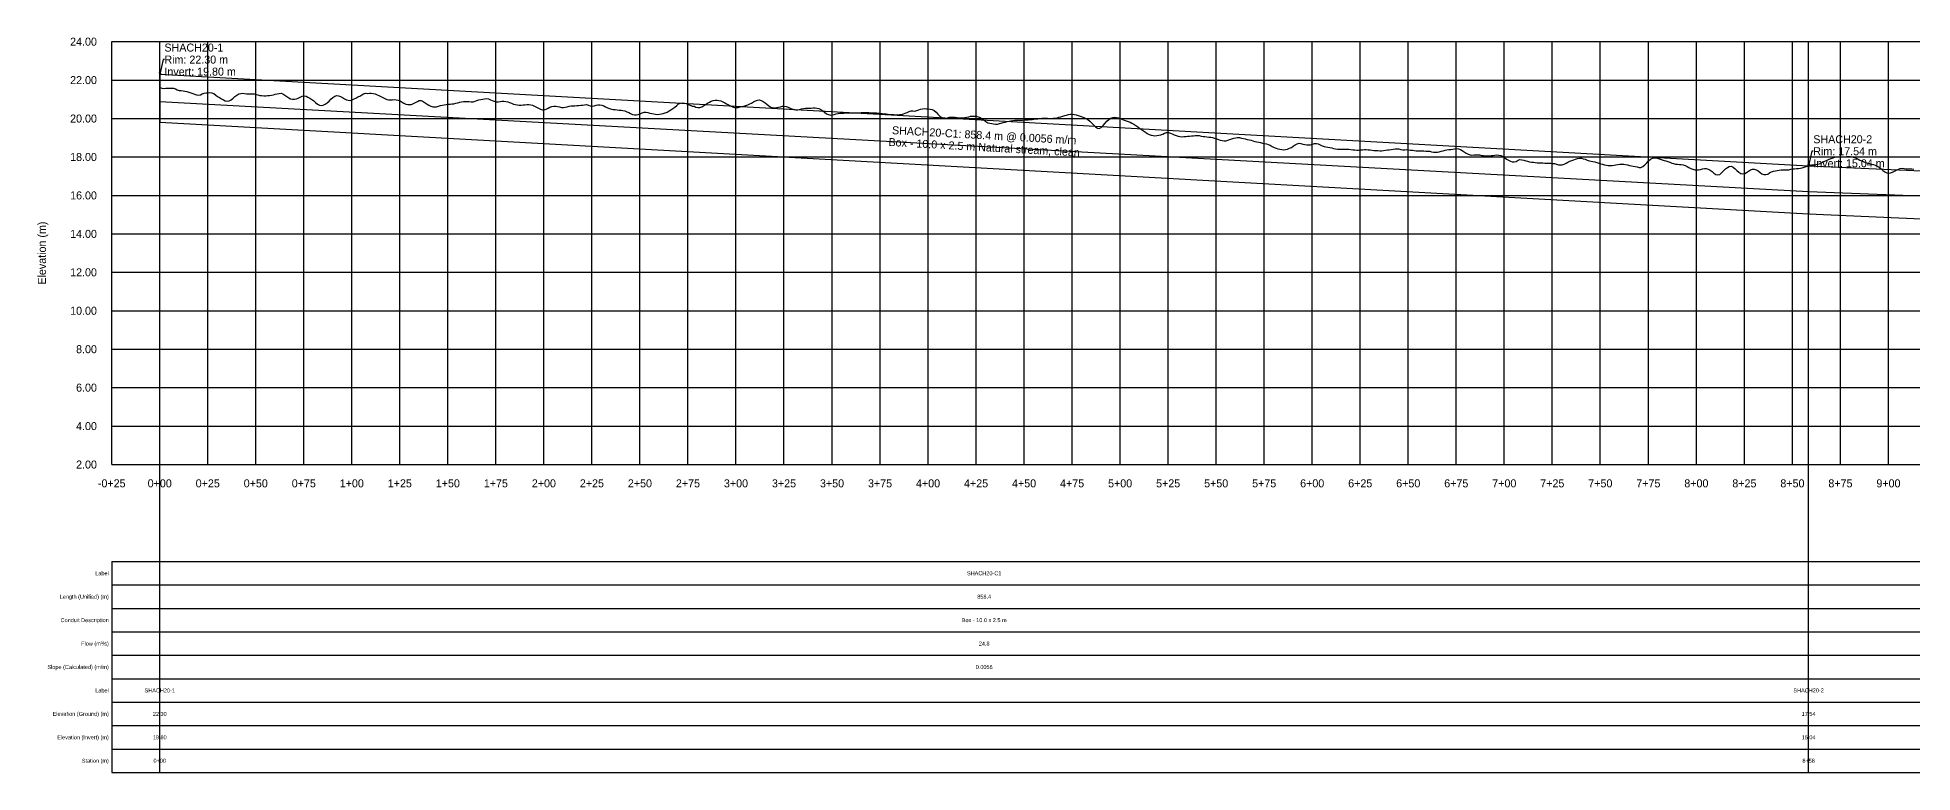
# Model space of a CAD drawing. Extents: x -64 to 3791, y -140 to 242.
# Drawn here: x -64 to 913, y -140 to 242 of the extents above; entities that cross this region are included whole.
import ezdxf
from ezdxf.enums import TextEntityAlignment as Align

# ---------------------------------------------------------------- set-up
doc = ezdxf.new("R2010")
doc.units = 0
for name, color, linetype in [('Annotation', 7, 'Continuous'), ('Annotation_Table', 254, 'Continuous'), ('Crown', 7, 'Continuous'), ('Grid', 254, 'Continuous'), ('Grid_Text', 7, 'Continuous'), ('Ground_Elevation', 3, 'Continuous'), ('Hydraulic_Grade', 5, 'Continuous'), ('Invert', 7, 'Continuous'), ('Structure', 7, 'Continuous')]:
    doc.layers.add(name, color=color, linetype=linetype)

msp = doc.modelspace()

# ---------------------------------------------------------------- linework, layer by layer
at = {"layer": 'Annotation', "color": 0}
for points in [[(2.44, 230.66), (1.7, 230.66), (0, 223.04)], [(860.87, 182.97), (860.13, 182.97), (858.43, 175.35)]]:
    msp.add_lwpolyline(points, dxfattribs=at)
for points in [[(0, 223.04), (-0.2, 224.02), (0.59, 223.84)], [(858.43, 175.35), (858.23, 176.33), (859.02, 176.15)]]:
    msp.add_lwpolyline(points, close=True, dxfattribs=at)
at = {"layer": 'Annotation_Table', "color": 254}
for points in [[(0, -140.21), (0, 240)], [(858.43, -140.21), (858.43, 240)], [(-25, -30.48), (3774.95, -30.48)], [(-25, -30.48), (-25, -140.21)], [(-25, -42.67), (3774.95, -42.67)], [(-25, -54.86), (3774.95, -54.86)], [(-25, -67.06), (3774.95, -67.06)], [(-25, -79.25), (3774.95, -79.25)], [(-25, -91.44), (3774.95, -91.44)], [(-25, -103.63), (3774.95, -103.63)], [(-25, -115.82), (3774.95, -115.82)], [(-25, -128.02), (3774.95, -128.02)], [(-25, -140.21), (3774.95, -140.21)]]:
    msp.add_lwpolyline(points, dxfattribs=at)
at = {"layer": 'Crown', "color": 0}
for points in [[(0, 223.04), (0, 223.04)], [(0, 223.04), (858.43, 175.35)], [(858.43, 175.35), (858.43, 175.35)], [(858.43, 175.35), (2101.15, 120.39)]]:
    msp.add_lwpolyline(points, dxfattribs=at)
at = {"layer": 'Grid', "color": 254}
for points in [[(-25, 240), (3775, 240)], [(-25, 20), (-25, 240)], [(0, 20), (0, 240)], [(25, 20), (25, 240)], [(50, 20), (50, 240)], [(75, 20), (75, 240)], [(100, 20), (100, 240)], [(125, 20), (125, 240)], [(150, 20), (150, 240)], [(175, 20), (175, 240)], [(200, 20), (200, 240)], [(225, 20), (225, 240)], [(250, 20), (250, 240)], [(275, 20), (275, 240)], [(300, 20), (300, 240)], [(325, 20), (325, 240)], [(350, 20), (350, 240)], [(375, 20), (375, 240)], [(400, 20), (400, 240)], [(425, 20), (425, 240)], [(450, 20), (450, 240)], [(475, 20), (475, 240)], [(500, 20), (500, 240)], [(525, 20), (525, 240)], [(550, 20), (550, 240)], [(575, 20), (575, 240)], [(600, 20), (600, 240)], [(625, 20), (625, 240)], [(650, 20), (650, 240)], [(675, 20), (675, 240)], [(700, 20), (700, 240)], [(725, 20), (725, 240)], [(750, 20), (750, 240)], [(775, 20), (775, 240)], [(800, 20), (800, 240)], [(825, 20), (825, 240)], [(850, 20), (850, 240)], [(875, 20), (875, 240)], [(900, 20), (900, 240)], [(-25, 220), (3775, 220)], [(-25, 200), (3775, 200)], [(-25, 180), (3775, 180)], [(-25, 160), (3775, 160)], [(-25, 140), (3775, 140)], [(-25, 120), (3775, 120)], [(-25, 100), (3775, 100)], [(-25, 80), (3775, 80)], [(-25, 60), (3775, 60)], [(-25, 40), (3775, 40)], [(-25, 20), (3775, 20)]]:
    msp.add_lwpolyline(points, dxfattribs=at)
at = {"layer": 'Ground_Elevation', "color": 3}
msp.add_lwpolyline([(0.15, 216.09), (1.15, 215.74), (2.15, 215.67), (3.15, 215.72), (4.15, 215.79), (5.15, 215.81), (6.15, 215.83), (7.15, 215.82), (8.15, 215.49), (9.15, 214.95), (10.15, 214.67), (11.15, 214.51), (12.15, 214.44), (13.15, 214.27), (14.15, 214), (15.15, 213.66), (16.15, 213.34), (17.15, 213.01), (18.15, 212.63), (19.15, 212.31), (20.15, 212.17), (21.15, 212.37), (22.15, 212.82), (23.15, 213.2), (24.15, 213.37), (25.15, 213.43), (26.15, 213.51), (27.15, 213.41), (28.15, 212.95), (29.15, 212.22), (30.15, 211.54), (31.15, 210.93), (32.15, 210.33), (33.15, 209.67), (34.15, 209.13), (35.15, 208.99), (36.15, 209.25), (37.15, 209.81), (38.15, 210.63), (39.15, 211.5), (40.15, 212.24), (41.15, 212.81), (42.15, 213.04), (43.15, 213.14), (44.15, 213.03), (45.15, 212.93), (46.15, 212.81), (47.15, 212.8), (48.15, 212.9), (49.15, 212.8), (50.15, 212.53), (51.15, 212.26), (52.15, 212.05), (53.15, 211.93), (54.15, 211.89), (55.15, 211.89), (56.15, 211.92), (57.15, 211.99), (58.15, 212.13), (59.15, 212.37), (60.15, 212.65), (61.15, 212.92), (62.15, 213.1), (63.15, 213.16), (64.15, 212.83), (65.15, 212.19), (66.15, 211.44), (67.15, 210.79), (68.15, 210.29), (69.15, 210.08), (70.15, 210.11), (71.15, 210.25), (72.15, 210.62), (73.15, 211.11), (74.15, 211.63), (75.15, 211.85), (76.15, 211.62), (77.15, 211.2), (78.15, 210.63), (79.15, 209.98), (80.15, 209.2), (81.15, 208.29), (82.15, 207.4), (83.15, 206.93), (84.15, 206.77), (85.15, 207), (86.15, 207.5), (87.15, 208.2), (88.15, 209.11), (89.15, 210.11), (90.15, 210.98), (91.15, 211.58), (92.15, 211.9), (93.15, 211.75), (94.15, 211.39), (95.15, 210.9), (96.15, 210.32), (97.15, 209.74), (98.15, 209.49), (99.15, 209.42), (100.15, 209.72), (101.15, 210.27), (102.15, 210.67), (103.15, 211.22), (104.15, 211.72), (105.15, 212.26), (106.15, 212.78), (107.15, 213.14), (108.15, 213.11), (109.15, 213.18), (110.15, 213.14), (111.15, 213.04), (112.15, 212.85), (113.15, 212.39), (114.15, 211.92), (115.15, 211.4), (116.15, 210.86), (117.15, 210.37), (118.15, 209.98), (119.15, 209.73), (120.15, 209.67), (121.15, 209.74), (122.15, 209.83), (123.15, 209.81), (124.15, 209.61), (125.15, 209.15), (126.15, 208.53), (127.15, 207.92), (128.15, 207.5), (129.15, 207.24), (130.15, 207.25), (131.15, 207.38), (132.15, 207.79), (133.15, 208.36), (134.15, 208.94), (135.15, 209.31), (136.15, 209.32), (137.15, 208.91), (138.15, 208.25), (139.15, 207.55), (140.15, 206.92), (141.15, 206.43), (142.15, 206.17), (143.15, 206.05), (144.15, 206.12), (145.15, 206.42), (146.15, 206.72), (147.15, 206.96), (148.15, 207.17), (149.15, 207.35), (150.15, 207.45), (151.15, 207.55), (152.15, 207.63), (153.15, 207.71), (154.15, 207.92), (155.15, 208.24), (156.15, 208.51), (157.15, 208.7), (158.15, 208.82), (159.15, 208.87), (160.15, 208.86), (161.15, 208.78), (162.15, 208.64), (163.15, 208.69), (164.15, 209.01), (165.15, 209.37), (166.15, 209.66), (167.15, 209.91), (168.15, 210.16), (169.15, 210.32), (170.15, 210.36), (171.15, 210.17), (172.15, 209.79), (173.15, 209.39), (174.15, 208.99), (175.15, 208.75), (176.15, 208.73), (177.15, 208.86), (178.15, 209.01), (179.15, 209.05), (180.15, 208.94), (181.15, 208.68), (182.15, 208.33), (183.15, 207.91), (184.15, 207.55), (185.15, 207.25), (186.15, 207.06), (187.15, 206.95), (188.15, 206.97), (189.15, 207.07), (190.15, 207.21), (191.15, 207.32), (192.15, 207.31), (193.15, 207.2), (194.15, 206.94), (195.15, 206.49), (196.15, 205.95), (197.15, 205.38), (198.15, 204.87), (199.15, 204.56), (200.15, 204.51), (201.15, 204.83), (202.15, 205.31), (203.15, 205.85), (204.15, 206.29), (205.15, 206.52), (206.15, 206.5), (207.15, 206.34), (208.15, 206.03), (209.15, 205.79), (210.15, 205.73), (211.15, 205.96), (212.15, 206.16), (213.15, 206.41), (214.15, 206.59), (215.15, 206.57), (216.15, 206.63), (217.15, 206.7), (218.15, 206.77), (219.15, 206.87), (220.15, 207), (221.15, 207.13), (222.15, 207.27), (223.15, 207), (224.15, 206.58), (225.15, 206.47), (226.15, 206.69), (227.15, 206.99), (228.15, 207.16), (229.15, 207.15), (230.15, 206.92), (231.15, 206.55), (232.15, 206.09), (233.15, 205.55), (234.15, 205.14), (235.15, 204.86), (236.15, 204.74), (237.15, 204.67), (238.15, 204.57), (239.15, 204.42), (240.15, 204.3), (241.15, 204.19), (242.15, 203.95), (243.15, 203.57), (244.15, 203.06), (245.15, 202.54), (246.15, 202.15), (247.15, 201.97), (248.15, 202.01), (249.15, 202.15), (250.15, 202.51), (251.15, 202.94), (252.15, 203.25), (253.15, 203.35), (254.15, 203.16), (255.15, 202.85), (256.15, 202.64), (257.15, 202.42), (258.15, 202.28), (259.15, 202.1), (260.15, 202.2), (261.15, 202.4), (262.15, 202.69), (263.15, 203), (264.15, 203.35), (265.15, 203.93), (266.15, 204.47), (267.15, 205.14), (268.15, 205.98), (269.15, 206.82), (270.15, 207.58), (271.15, 208.04), (272.15, 208.13), (273.15, 207.98), (274.15, 207.81), (275.15, 207.38), (276.15, 206.89), (277.15, 206.46), (278.15, 206.46), (279.15, 205.89), (280.15, 205.69), (281.15, 205.77), (282.15, 206.12), (283.15, 206.63), (284.15, 207.26), (285.15, 207.92), (286.15, 208.55), (287.15, 209.05), (288.15, 209.42), (289.15, 209.53), (290.15, 209.54), (291.15, 209.44), (292.15, 209.16), (293.15, 208.75), (294.15, 208.21), (295.15, 207.63), (296.15, 207.1), (297.15, 206.59), (298.15, 206.13), (299.15, 205.8), (300.15, 205.68), (301.15, 205.79), (302.15, 206.03), (303.15, 206.25), (304.15, 206.5), (305.15, 206.79), (306.15, 207.15), (307.15, 207.58), (308.15, 208.07), (309.15, 208.62), (310.15, 209.2), (311.15, 209.61), (312.15, 209.7), (313.15, 209.41), (314.15, 208.84), (315.15, 208.18), (316.15, 207.4), (317.15, 206.59), (318.15, 205.94), (319.15, 205.6), (320.15, 205.58), (321.15, 205.76), (322.15, 205.94), (323.15, 206.17), (324.15, 206.39), (325.15, 206.42), (326.15, 206.25), (327.15, 205.86), (328.15, 205.4), (329.15, 205.01), (330.15, 204.67), (331.15, 204.49), (332.15, 204.51), (333.15, 204.74), (334.15, 205.07), (335.15, 205.28), (336.15, 205.33), (337.15, 205.32), (338.15, 205.38), (339.15, 205.44), (340.15, 205.51), (341.15, 205.52), (342.15, 205.4), (343.15, 205.16), (344.15, 204.74), (345.15, 204.08), (346.15, 203.27), (347.15, 202.5), (348.15, 202.03), (349.15, 201.78), (350.15, 201.85), (351.15, 202.15), (352.15, 202.49), (353.15, 202.63), (354.15, 202.72), (355.15, 202.8), (356.15, 202.87), (357.15, 202.93), (358.15, 202.96), (359.15, 202.98), (360.15, 202.99), (361.15, 203), (362.15, 203.02), (363.15, 203.02), (364.15, 203.04), (365.15, 203.06), (366.15, 203.07), (367.15, 203.08), (368.15, 203.09), (369.15, 203.08), (370.15, 203.05), (371.15, 203), (372.15, 202.95), (373.15, 202.9), (374.15, 202.82), (375.15, 202.74), (376.15, 202.63), (377.15, 202.52), (378.15, 202.4), (379.15, 202.27), (380.15, 202.17), (381.15, 202.09), (382.15, 202.03), (383.15, 201.98), (384.15, 201.97), (385.15, 202.04), (386.15, 202.18), (387.15, 202.41), (388.15, 202.74), (389.15, 203.14), (390.15, 203.59), (391.15, 203.99), (392.15, 204.01), (393.15, 203.9), (394.15, 204.1), (395.15, 204.5), (396.15, 204.87), (397.15, 205.06), (398.15, 205.14), (399.15, 205.09), (400.15, 205.04), (401.15, 204.96), (402.15, 204.7), (403.15, 204.12), (404.15, 203.25), (405.15, 202.21), (406.15, 201.28), (407.15, 200.58), (408.15, 200.16), (409.15, 200.17), (410.15, 200.37), (411.15, 200.64), (412.15, 200.79), (413.15, 200.74), (414.15, 200.68), (415.15, 200.57), (416.15, 200.43), (417.15, 200.34), (418.15, 200.37), (419.15, 200.54), (420.15, 200.72), (421.15, 200.97), (422.15, 201.15), (423.15, 201.22), (424.15, 201.25), (425.15, 201.15), (426.15, 200.92), (427.15, 200.53), (428.15, 199.89), (429.15, 199.12), (430.15, 198.4), (431.15, 197.84), (432.15, 197.63), (433.15, 197.47), (434.15, 197.18), (435.15, 197.04), (436.15, 197.12), (437.15, 197.34), (438.15, 197.6), (439.15, 197.86), (440.15, 198.13), (441.15, 198.39), (442.15, 198.64), (443.15, 198.85), (444.15, 199.01), (445.15, 199.11), (446.15, 199.17), (447.15, 199.19), (448.15, 199.21), (449.15, 199.23), (450.15, 199.26), (451.15, 199.3), (452.15, 199.36), (453.15, 199.42), (454.15, 199.51), (455.15, 199.62), (456.15, 199.76), (457.15, 199.91), (458.15, 200.06), (459.15, 200.16), (460.15, 200.19), (461.15, 200.17), (462.15, 200.11), (463.15, 200.08), (464.15, 200.09), (465.15, 200.15), (466.15, 200.27), (467.15, 200.45), (468.15, 200.67), (469.15, 200.94), (470.15, 201.24), (471.15, 201.54), (472.15, 201.83), (473.15, 202.09), (474.15, 202.24), (475.15, 202.25), (476.15, 202.11), (477.15, 201.87), (478.15, 201.57), (479.15, 201.24), (480.15, 200.89), (481.15, 200.53), (482.15, 200.1), (483.15, 199.5), (484.15, 198.71), (485.15, 197.73), (486.15, 196.68), (487.15, 195.74), (488.15, 194.91), (489.15, 194.85), (490.15, 195.34), (491.15, 196.32), (492.15, 197.56), (493.15, 198.64), (494.15, 199.56), (495.15, 200.2), (496.15, 200.48), (497.15, 200.63), (498.15, 200.53), (499.15, 200.3), (500.15, 199.94), (501.15, 199.53), (502.15, 199.16), (503.15, 198.83), (504.15, 198.51), (505.15, 198.12), (506.15, 197.66), (507.15, 197.09), (508.15, 196.44), (509.15, 195.74), (510.15, 195.01), (511.15, 194.27), (512.15, 193.56), (513.15, 192.88), (514.15, 192.26), (515.15, 191.74), (516.15, 191.35), (517.15, 191.13), (518.15, 191.06), (519.15, 191.11), (520.15, 191.27), (521.15, 191.54), (522.15, 191.95), (523.15, 192.37), (524.15, 192.65), (525.15, 192.66), (526.15, 192.36), (527.15, 192), (528.15, 191.59), (529.15, 191.21), (530.15, 190.91), (531.15, 190.71), (532.15, 190.54), (533.15, 190.62), (534.15, 190.68), (535.15, 190.8), (536.15, 190.79), (537.15, 190.94), (538.15, 191.08), (539.15, 191.17), (540.15, 191.22), (541.15, 191.1), (542.15, 190.87), (543.15, 190.71), (544.15, 190.59), (545.15, 190.46), (546.15, 190.35), (547.15, 190.26), (548.15, 190.12), (549.15, 189.83), (550.15, 189.46), (551.15, 189.05), (552.15, 188.73), (553.15, 188.5), (554.15, 188.37), (555.15, 188.38), (556.15, 188.68), (557.15, 189.07), (558.15, 189.46), (559.15, 189.78), (560.15, 190.04), (561.15, 190.12), (562.15, 190.11), (563.15, 189.86), (564.15, 189.62), (565.15, 189.36), (566.15, 189.17), (567.15, 188.98), (568.15, 188.68), (569.15, 188.34), (570.15, 188.04), (571.15, 187.8), (572.15, 187.66), (573.15, 187.47), (574.15, 187.26), (575.15, 187.04), (576.15, 186.82), (577.15, 186.46), (578.15, 186.07), (579.15, 185.46), (580.15, 184.96), (581.15, 184.57), (582.15, 184.29), (583.15, 184.03), (584.15, 183.83), (585.15, 183.74), (586.15, 183.88), (587.15, 184.14), (588.15, 184.51), (589.15, 184.95), (590.15, 185.56), (591.15, 186.29), (592.15, 186.92), (593.15, 187.14), (594.15, 187.04), (595.15, 186.74), (596.15, 186.45), (597.15, 186.27), (598.15, 186.24), (599.15, 186.33), (600.15, 186.66), (601.15, 186.93), (602.15, 187.01), (603.15, 186.77), (604.15, 186.37), (605.15, 185.82), (606.15, 185.43), (607.15, 185.21), (608.15, 185.07), (609.15, 184.94), (610.15, 184.71), (611.15, 184.43), (612.15, 184.18), (613.15, 184.01), (614.15, 183.98), (615.15, 183.99), (616.15, 183.99), (617.15, 184.01), (618.15, 184), (619.15, 183.99), (620.15, 183.89), (621.15, 183.73), (622.15, 183.66), (623.15, 183.61), (624.15, 183.62), (625.15, 183.72), (626.15, 183.78), (627.15, 183.84), (628.15, 183.83), (629.15, 183.8), (630.15, 183.65), (631.15, 183.55), (632.15, 183.44), (633.15, 183.36), (634.15, 183.29), (635.15, 183.28), (636.15, 183.27), (637.15, 183.4), (638.15, 183.54), (639.15, 183.7), (640.15, 183.77), (641.15, 183.83), (642.15, 183.98), (643.15, 184.19), (644.15, 184.31), (645.15, 184.16), (646.15, 183.87), (647.15, 183.71), (648.15, 183.71), (649.15, 183.88), (650.15, 183.71), (651.15, 183.59), (652.15, 183.5), (653.15, 183.4), (654.15, 183.26), (655.15, 183.2), (656.15, 183.23), (657.15, 183.22), (658.15, 183.14), (659.15, 183.1), (660.15, 183.09), (661.15, 182.96), (662.15, 182.73), (663.15, 182.52), (664.15, 182.42), (665.15, 182.51), (666.15, 182.67), (667.15, 182.97), (668.15, 183.26), (669.15, 183.52), (670.15, 183.71), (671.15, 183.86), (672.15, 183.95), (673.15, 184.09), (674.15, 184.24), (675.15, 184.36), (676.15, 184.29), (677.15, 183.92), (678.15, 183.36), (679.15, 182.68), (680.15, 182.03), (681.15, 181.54), (682.15, 181.16), (683.15, 181.02), (684.15, 181.04), (685.15, 181.13), (686.15, 181.12), (687.15, 181.04), (688.15, 180.84), (689.15, 180.71), (690.15, 180.65), (691.15, 180.65), (692.15, 180.67), (693.15, 180.75), (694.15, 180.84), (695.15, 180.97), (696.15, 181.05), (697.15, 180.99), (698.15, 180.77), (699.15, 180.38), (700.15, 179.68), (701.15, 178.93), (702.15, 178.31), (703.15, 177.87), (704.15, 177.55), (705.15, 177.44), (706.15, 177.62), (707.15, 178.27), (708.15, 178.64), (709.15, 178.48), (710.15, 178.26), (711.15, 178.01), (712.15, 177.77), (713.15, 177.56), (714.15, 177.38), (715.15, 177.23), (716.15, 177.12), (717.15, 177.04), (718.15, 176.98), (719.15, 176.92), (720.15, 176.87), (721.15, 176.83), (722.15, 176.79), (723.15, 176.76), (724.15, 176.73), (725.15, 176.66), (726.15, 176.54), (727.15, 176.21), (728.15, 175.98), (729.15, 175.9), (730.15, 175.99), (731.15, 176.25), (732.15, 176.74), (733.15, 177.27), (734.15, 177.74), (735.15, 178.17), (736.15, 178.59), (737.15, 178.93), (738.15, 179.26), (739.15, 179.38), (740.15, 179.3), (741.15, 179.1), (742.15, 178.78), (743.15, 178.38), (744.15, 178.02), (745.15, 177.76), (746.15, 177.73), (747.15, 177.53), (748.15, 177.15), (749.15, 176.78), (750.15, 176.45), (751.15, 176.18), (752.15, 175.95), (753.15, 175.75), (754.15, 175.59), (755.15, 175.51), (756.15, 175.54), (757.15, 175.69), (758.15, 175.9), (759.15, 176.09), (760.15, 176.25), (761.15, 176.3), (762.15, 176.24), (763.15, 176.09), (764.15, 175.86), (765.15, 175.61), (766.15, 175.39), (767.15, 175.23), (768.15, 174.99), (769.15, 174.83), (770.15, 174.53), (771.15, 174.47), (772.15, 174.98), (773.15, 175.83), (774.15, 176.97), (775.15, 178.01), (776.15, 178.84), (777.15, 179.36), (778.15, 179.58), (779.15, 179.49), (780.15, 179.21), (781.15, 178.88), (782.15, 178.55), (783.15, 178.24), (784.15, 177.94), (785.15, 177.58), (786.15, 177.22), (787.15, 176.86), (788.15, 176.55), (789.15, 176.29), (790.15, 176.2), (791.15, 176.16), (792.15, 176.1), (793.15, 175.91), (794.15, 175.55), (795.15, 175.07), (796.15, 174.53), (797.15, 174.05), (798.15, 173.65), (799.15, 173.38), (800.15, 173.25), (801.15, 173.31), (802.15, 173.53), (803.15, 173.78), (804.15, 174.04), (805.15, 174.06), (806.15, 173.72), (807.15, 173.2), (808.15, 172.43), (809.15, 171.64), (810.15, 170.95), (811.15, 170.69), (812.15, 170.85), (813.15, 171.73), (814.15, 172.74), (815.15, 173.88), (816.15, 174.58), (817.15, 175.05), (818.15, 175.25), (819.15, 174.66), (820.15, 173.92), (821.15, 173.04), (822.15, 172.1), (823.15, 171.43), (824.15, 171.15), (825.15, 171.4), (826.15, 171.99), (827.15, 172.69), (828.15, 173.25), (829.15, 173.64), (830.15, 173.64), (831.15, 173.35), (832.15, 172.75), (833.15, 172), (834.15, 171.3), (835.15, 170.88), (836.15, 170.84), (837.15, 171.14), (838.15, 171.69), (839.15, 172.22), (840.15, 172.57), (841.15, 172.79), (842.15, 172.92), (843.15, 173.16), (844.15, 173.26), (845.15, 173.26), (846.15, 173.23), (847.15, 173.24), (848.15, 173.36), (849.15, 173.58), (850.15, 173.81), (851.15, 173.89), (852.15, 173.95), (853.15, 174.05), (854.15, 174.22), (855.15, 174.44), (856.15, 174.69), (857.15, 174.97), (858.15, 175.26), (859.15, 175.61), (860.15, 175.89), (861.15, 175.98), (862.15, 176.08), (863.15, 176.25), (864.15, 176.51), (865.15, 176.91), (866.15, 177.39), (867.15, 177.91), (868.15, 178.42), (869.15, 178.89), (870.15, 179.29), (871.15, 179.63), (872.15, 179.89), (873.15, 180.06), (874.15, 180.12), (875.15, 180.14), (876.15, 180.07), (877.15, 180.03), (878.15, 180.18), (879.15, 180.31), (880.15, 180.33), (881.15, 180.07), (882.15, 179.74), (883.15, 179.38), (884.15, 178.9), (885.15, 178.37), (886.15, 177.92), (887.15, 177.53), (888.15, 177.14), (889.15, 176.81), (890.15, 176.54), (891.15, 176.33), (892.15, 176.02), (893.15, 175.66), (894.15, 175.23), (895.15, 174.63), (896.15, 173.78), (897.15, 172.98), (898.15, 172.25), (899.15, 171.83), (900.15, 171.58), (901.15, 171.74), (902.15, 172.12), (903.15, 172.65), (904.15, 173.18), (905.15, 173.66), (906.15, 174.01), (907.15, 174.17), (908.15, 174.02), (909.15, 173.82), (910.15, 173.78), (911.15, 173.8), (912.15, 173.79), (913.15, 173.71)], dxfattribs=at)
at = {"layer": 'Hydraulic_Grade', "color": 5}
for points in [[(0, 208.83), (858.43, 161.97)], [(858.43, 161.97), (858.43, 161.97)], [(858.43, 161.97), (2101.15, 113.75)]]:
    msp.add_lwpolyline(points, dxfattribs=at)
at = {"layer": 'Invert', "color": 0}
for points in [[(0, 198.04), (0, 198.04)], [(0, 198.04), (858.43, 150.35)], [(858.43, 150.35), (858.43, 150.35)], [(858.43, 150.35), (2101.15, 95.39)]]:
    msp.add_lwpolyline(points, dxfattribs=at)
at = {"layer": 'Structure', "color": 0}
for points in [[(0, 223.04), (0, 198.04)], [(0, 223.04), (0, 198.04)], [(858.43, 175.35), (858.43, 150.35)], [(858.43, 175.35), (858.43, 150.35)]]:
    msp.add_lwpolyline(points, dxfattribs=at)

# ---------------------------------------------------------------- texts
at = {"layer": 'Annotation', "color": 0}
for s, height, p in [('SHACH20-1', 4.167, (2.44, 236.91)), ('Rim: 22.30 m', 4.1667, (2.44, 230.66)), ('Invert: 19.80 m', 4.1667, (2.44, 224.41)), ('SHACH20-2', 4.167, (860.87, 189.22)), ('Rim: 17.54 m', 4.1667, (860.87, 182.97)), ('Invert: 15.04 m', 4.1667, (860.87, 176.72))]:
    msp.add_text(s, height=height, dxfattribs=at).set_placement(p, align=Align.MIDDLE_LEFT)
for s, p in [('SHACH20-C1: 858.4 m @ 0.0056 m/m', (429.22, 191.33)), ('Box - 10.0 x 2.5 m Natural stream, clean', (429.22, 185.08))]:
    msp.add_text(s, height=4.1667, rotation=356.82021, dxfattribs=at).set_placement(p, align=Align.MIDDLE_CENTER)
at = {"layer": 'Annotation_Table', "color": 0}
for s, height, p in [('Label', 2.083, (-26.52, -36.58)), ('Length (Unified) (m)', 2.0833, (-26.52, -48.77)), ('Conduit Description', 2.0833, (-26.52, -60.96)), ('Flow (m³/s)', 2.0833, (-26.52, -73.15)), ('Slope (Calculated) (m/m)', 2.0833, (-26.52, -85.34)), ('Label', 2.083, (-26.52, -97.54)), ('Elevation (Ground) (m)', 2.0833, (-26.52, -109.73)), ('Elevation (Invert) (m)', 2.0833, (-26.52, -121.92)), ('Station (m)', 2.0833, (-26.52, -134.11))]:
    msp.add_text(s, height=height, dxfattribs=at).set_placement(p, align=Align.MIDDLE_RIGHT)
for s, height, p in [('SHACH20-C1', 2.083, (429.22, -36.58)), ('858.4', 2.083, (429.22, -48.77)), ('Box - 10.0 x 2.5 m', 2.0833, (429.22, -60.96)), ('24.8', 2.083, (429.22, -73.15)), ('0.0056', 2.083, (429.22, -85.34)), ('SHACH20-1', 2.083, (0, -97.54)), ('SHACH20-2', 2.083, (858.43, -97.54)), ('22.30', 2.083, (0, -109.73)), ('17.54', 2.083, (858.43, -109.73)), ('19.80', 2.083, (0, -121.92)), ('15.04', 2.083, (858.43, -121.92)), ('0+00', 2.083, (0, -134.11)), ('8+58', 2.083, (858.43, -134.11))]:
    msp.add_text(s, height=height, dxfattribs=at).set_placement(p, align=Align.MIDDLE_CENTER)
at = {"layer": 'Grid_Text', "color": 0}
for s, p in [('24.00', (-32.7, 240)), ('22.00', (-32.7, 220)), ('20.00', (-32.7, 200)), ('18.00', (-32.7, 180)), ('16.00', (-32.7, 160)), ('14.00', (-32.7, 140)), ('12.00', (-32.7, 120)), ('10.00', (-32.7, 100)), ('8.00', (-32.7, 80)), ('6.00', (-32.7, 60)), ('4.00', (-32.7, 40)), ('2.00', (-32.7, 20))]:
    msp.add_text(s, height=4.167, dxfattribs=at).set_placement(p, align=Align.MIDDLE_RIGHT)
msp.add_text('Elevation (m)', height=4.1667, rotation=90, dxfattribs=at).set_placement((-58, 130), align=Align.BOTTOM_CENTER)
for s, p in [('-0+25', (-25, 12.3)), ('0+00', (0, 12.3)), ('0+25', (25, 12.3)), ('0+50', (50, 12.3)), ('0+75', (75, 12.3)), ('1+00', (100, 12.3)), ('1+25', (125, 12.3)), ('1+50', (150, 12.3)), ('1+75', (175, 12.3)), ('2+00', (200, 12.3)), ('2+25', (225, 12.3)), ('2+50', (250, 12.3)), ('2+75', (275, 12.3)), ('3+00', (300, 12.3)), ('3+25', (325, 12.3)), ('3+50', (350, 12.3)), ('3+75', (375, 12.3)), ('4+00', (400, 12.3)), ('4+25', (425, 12.3)), ('4+50', (450, 12.3)), ('4+75', (475, 12.3)), ('5+00', (500, 12.3)), ('5+25', (525, 12.3)), ('5+50', (550, 12.3)), ('5+75', (575, 12.3)), ('6+00', (600, 12.3)), ('6+25', (625, 12.3)), ('6+50', (650, 12.3)), ('6+75', (675, 12.3)), ('7+00', (700, 12.3)), ('7+25', (725, 12.3)), ('7+50', (750, 12.3)), ('7+75', (775, 12.3)), ('8+00', (800, 12.3)), ('8+25', (825, 12.3)), ('8+50', (850, 12.3)), ('8+75', (875, 12.3)), ('9+00', (900, 12.3))]:
    msp.add_text(s, height=4.167, dxfattribs=at).set_placement(p, align=Align.TOP_CENTER)

doc.saveas('drawing.dxf')
